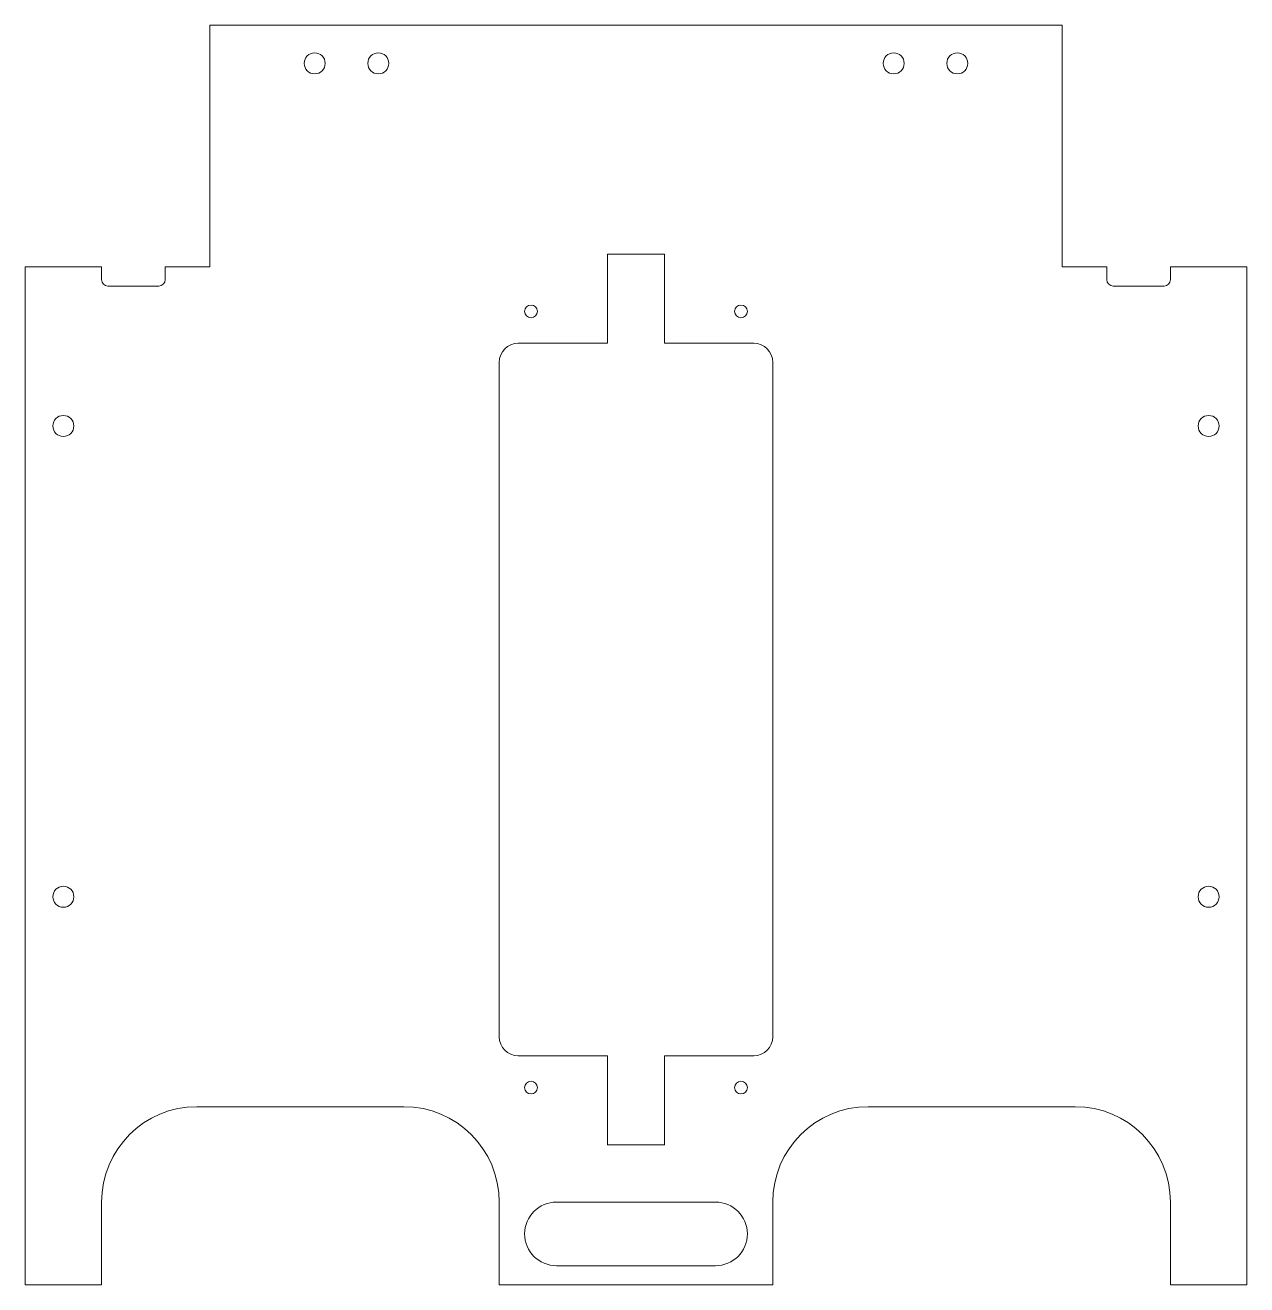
# Model space of a CAD drawing. Header units: millimetres. Extents: x 0 to 192, y -36 to 162.
import ezdxf

# ---------------------------------------------------------------- set-up
doc = ezdxf.new("R2010")
doc.units = ezdxf.units.MM

msp = doc.modelspace()

# ---------------------------------------------------------------- linework, layer by layer
at = {"color": 7, "linetype": 'Continuous', "lineweight": 15}
for p, q in [((163, 162), (29, 162)), ((29, 162), (29, 124)), ((163, 124), (163, 162)), ((91.5, 126), (91.5, 112)), ((100.5, 126), (91.5, 126)), ((100.5, 112), (100.5, 126)), ((12, 124), (0, 124)), ((0, 124), (0, -36)), ((12, 124), (12, 122)), ((29, 124), (22, 124)), ((22, 122), (22, 124)), ((170, 124), (163, 124)), ((170, 124), (170, 122)), ((192, 124), (180, 124)), ((180, 122), (180, 124)), ((192, -36), (192, 124)), ((13, 121), (21, 121)), ((171, 121), (179, 121)), ((91.5, 112), (77.5, 112)), ((114.5, 112), (100.5, 112)), ((74.5, 109), (74.5, 3)), ((117.5, 3), (117.5, 109)), ((77.5, 0), (91.5, 0)), ((91.5, 0), (91.5, -14)), ((100.5, 0), (114.5, 0)), ((100.5, -14), (100.5, 0)), ((27, -8), (59.5, -8)), ((132.5, -8), (165, -8)), ((91.5, -14), (100.5, -14)), ((12, -36), (12, -23)), ((74.5, -23), (74.5, -36)), ((108.5, -23), (83.5, -23)), ((117.5, -36), (117.5, -23)), ((180, -23), (180, -36)), ((83.5, -33), (108.5, -33)), ((12, -36), (0, -36)), ((117.5, -36), (74.5, -36)), ((192, -36), (180, -36))]:
    msp.add_line(p, q, dxfattribs=at)
for centre, radius in [((45.5, 156), 1.65), ((55.5, 156), 1.65), ((136.5, 156), 1.65), ((146.5, 156), 1.65), ((79.5, 117), 1), ((112.5, 117), 1), ((6, 99), 1.65), ((186, 99), 1.65), ((6, 25), 1.65), ((186, 25), 1.65), ((79.5, -5), 1), ((112.5, -5), 1)]:
    msp.add_circle(centre, radius, dxfattribs=at)
for centre, radius, start, end in [((13, 122), 1, 180, 270), ((21, 122), 1, 270, 0), ((171, 122), 1, 180, 270), ((179, 122), 1, 270, 0), ((77.5, 109), 3, 90, 180), ((114.5, 109), 3, 0, 90), ((77.5, 3), 3, 180, 270), ((114.5, 3), 3, 270, 0), ((27, -23), 15, 90, 180), ((59.5, -23), 15, 0, 90), ((132.5, -23), 15, 90, 180), ((165, -23), 15, 0, 90), ((83.5, -28), 5, 90, 270), ((108.5, -28), 5, 270, 90)]:
    msp.add_arc(centre, radius, start, end, dxfattribs=at)

doc.saveas('drawing.dxf')
